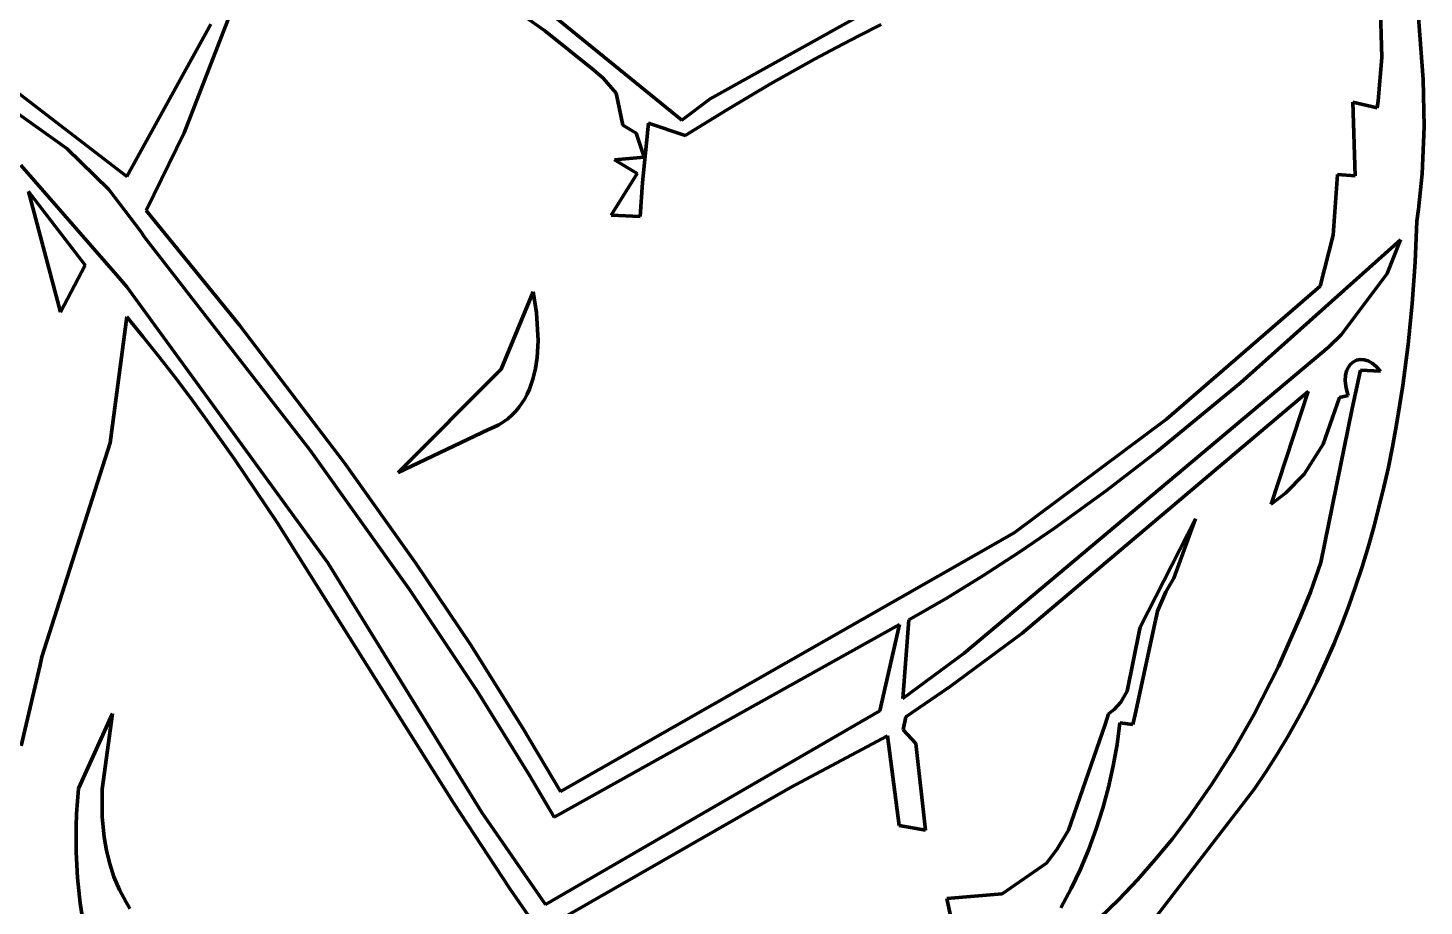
# Model space of a CAD drawing. Header units: millimetres. Extents: x 0 to 10.4, y 0 to 10.4.
# Drawn here: x 4.383 to 5.747, y 1.623 to 2.481 of the extents above; entities that cross this region are included whole.
import ezdxf

# ---------------------------------------------------------------- set-up
doc = ezdxf.new("R2010")
doc.units = ezdxf.units.MM
doc.layers.add('color#2b2b2bff', color=7, linetype='CONTINUOUS', lineweight=100)
doc.layers.add('color#fdfdfdff', color=7, linetype='CONTINUOUS', lineweight=100)

msp = doc.modelspace()

# ---------------------------------------------------------------- linework, layer by layer
at = {"layer": 'color#2b2b2bff'}
for p, q in [((4.5941, 2.5277), (4.5362, 2.378)), ((4.8744, 2.5108), (5.0223, 2.3905)), ((5.0499, 2.4112), (5.2376, 2.516)), ((4.8879, 2.478), (4.8475, 2.5064)), ((5.706, 2.4518), (5.7043, 2.5081)), ((5.741, 2.4994), (5.7464, 2.4303)), ((4.4801, 2.3354), (4.5621, 2.4841)), ((5.2169, 2.4839), (5.195, 2.4729)), ((4.936, 2.4396), (4.8879, 2.478)), ((5.195, 2.4729), (5.1732, 2.4616)), ((5.1732, 2.4616), (5.1516, 2.45)), ((5.1516, 2.45), (5.1088, 2.4259)), ((5.7023, 2.4094), (5.706, 2.4518)), ((4.3589, 2.4286), (4.4801, 2.3354)), ((4.9454, 2.4316), (4.936, 2.4396)), ((4.9581, 2.417), (4.9454, 2.4316)), ((5.7464, 2.4303), (5.7472, 2.3841)), ((4.9644, 2.3857), (4.9581, 2.417)), ((5.1088, 2.4259), (5.0668, 2.401)), ((4.4213, 2.3629), (4.3636, 2.404)), ((5.0223, 2.3905), (5.0499, 2.4112)), ((5.0668, 2.401), (5.0255, 2.3754)), ((5.6799, 2.3361), (5.6777, 2.4082)), ((5.6777, 2.4082), (5.7012, 2.4024)), ((5.7012, 2.4024), (5.7023, 2.4094)), ((4.9897, 2.3876), (4.9836, 2.3297)), ((5.0255, 2.3754), (4.9897, 2.3876)), ((4.5362, 2.378), (4.4989, 2.3022)), ((4.9777, 2.3778), (4.9644, 2.3857)), ((4.9853, 2.3544), (4.9777, 2.3778)), ((5.7472, 2.3841), (5.7452, 2.338)), ((4.4626, 2.3226), (4.4213, 2.3629)), ((4.3766, 2.3466), (4.4721, 2.2367)), ((4.9564, 2.3516), (4.9853, 2.3544)), ((4.9784, 2.3385), (4.9564, 2.3516)), ((4.9532, 2.2976), (4.9784, 2.3385)), ((5.6584, 2.2783), (5.6625, 2.3373)), ((5.6625, 2.3373), (5.6799, 2.3361)), ((5.7452, 2.338), (5.7418, 2.3034)), ((4.384, 2.3207), (4.4151, 2.2029)), ((4.4395, 2.249), (4.384, 2.3207)), ((4.4938, 2.2816), (4.4626, 2.3226)), ((4.9836, 2.3297), (4.9815, 2.2964)), ((4.4989, 2.3022), (4.59, 2.1902)), ((4.9815, 2.2964), (4.9532, 2.2976)), ((5.7402, 2.2918), (5.7384, 2.2517)), ((5.7418, 2.3034), (5.7402, 2.2918)), ((4.4973, 2.2761), (4.4938, 2.2816)), ((5.6457, 2.2283), (5.6584, 2.2783)), ((4.6589, 2.0683), (4.4973, 2.2761)), ((5.7242, 2.2735), (5.5677, 2.134)), ((5.7112, 2.2408), (5.7242, 2.2735)), ((5.7384, 2.2517), (5.7355, 2.2115)), ((4.4151, 2.2029), (4.4395, 2.249)), ((4.4721, 2.2367), (4.4799, 2.2276)), ((5.6665, 2.1812), (5.7112, 2.2408)), ((4.4799, 2.2276), (4.6765, 1.9582)), ((5.4954, 2.0985), (5.6457, 2.2283)), ((4.8456, 2.1474), (4.8769, 2.2227)), ((4.8769, 2.2227), (4.8803, 2.2024)), ((5.7355, 2.2115), (5.7315, 2.1713)), ((4.4799, 2.1984), (4.4639, 2.0754)), ((4.4958, 2.1792), (4.4799, 2.1984)), ((4.8803, 2.2024), (4.8819, 2.1752)), ((4.59, 2.1902), (4.6923, 2.0562)), ((4.5114, 2.1597), (4.4958, 2.1792)), ((4.8819, 2.1752), (4.8809, 2.1587)), ((5.2978, 1.87), (5.6539, 2.1689)), ((5.6539, 2.1689), (5.6665, 2.1812)), ((5.7315, 2.1713), (5.7264, 2.1312)), ((4.5267, 2.14), (4.5114, 2.1597)), ((4.8809, 2.1587), (4.8792, 2.1479)), ((5.6813, 2.156), (5.6781, 2.1545)), ((5.6847, 2.1567), (5.6813, 2.156)), ((5.6885, 2.1564), (5.6847, 2.1567)), ((5.6924, 2.1553), (5.6885, 2.1564)), ((5.6964, 2.153), (5.6924, 2.1553)), ((4.7452, 2.0464), (4.8456, 2.1474)), ((4.8792, 2.1479), (4.8767, 2.1375)), ((5.6705, 2.1411), (5.6702, 2.1362)), ((5.6715, 2.1455), (5.6705, 2.1411)), ((5.6732, 2.1492), (5.6715, 2.1455)), ((5.6754, 2.1522), (5.6732, 2.1492)), ((5.6781, 2.1545), (5.6754, 2.1522)), ((5.6768, 2.1089), (5.6852, 2.1464)), ((5.6852, 2.1464), (5.7046, 2.1454)), ((5.7005, 2.1498), (5.6964, 2.153)), ((5.7046, 2.1454), (5.7005, 2.1498)), ((4.5417, 2.1201), (4.5267, 2.14)), ((4.8732, 2.1276), (4.8711, 2.1228)), ((4.8767, 2.1375), (4.8732, 2.1276)), ((5.5677, 2.134), (5.4867, 2.0672)), ((5.6702, 2.1362), (5.6706, 2.1307)), ((5.6706, 2.1307), (5.6719, 2.1248)), ((5.7264, 2.1312), (5.7233, 2.1112)), ((4.5564, 2.1001), (4.5417, 2.1201)), ((4.866, 2.1139), (4.863, 2.1098)), ((4.8687, 2.1183), (4.866, 2.1139)), ((4.8711, 2.1228), (4.8687, 2.1183)), ((5.634, 2.1255), (5.3544, 1.889)), ((5.5977, 2.0153), (5.634, 2.1255)), ((5.6646, 2.1196), (5.6486, 2.0741)), ((5.6729, 2.1216), (5.6646, 2.1196)), ((5.6719, 2.1248), (5.6729, 2.1216)), ((4.8562, 2.1022), (4.8523, 2.0988)), ((4.8597, 2.1059), (4.8562, 2.1022)), ((4.863, 2.1098), (4.8597, 2.1059)), ((5.6464, 1.9585), (5.6768, 2.1089)), ((5.7233, 2.1112), (5.72, 2.0913)), ((4.5852, 2.0595), (4.5564, 2.1001)), ((4.8332, 2.0883), (4.7452, 2.0464)), ((4.8385, 2.0905), (4.8332, 2.0883)), ((4.8435, 2.0929), (4.8385, 2.0905)), ((4.848, 2.0957), (4.8435, 2.0929)), ((4.8523, 2.0988), (4.848, 2.0957)), ((5.3469, 1.9874), (5.4954, 2.0985)), ((5.72, 2.0913), (5.7163, 2.0714)), ((4.4639, 2.0754), (4.3969, 1.8664)), ((5.6486, 2.0741), (5.63, 2.0448)), ((4.6269, 1.9976), (4.5852, 2.0595)), ((4.7563, 1.932), (4.6589, 2.0683)), ((5.4867, 2.0672), (5.4369, 2.0288)), ((5.7163, 2.0714), (5.7123, 2.0516)), ((4.6923, 2.0562), (4.7621, 1.9581)), ((5.7123, 2.0516), (5.7079, 2.0319)), ((5.63, 2.0448), (5.6119, 2.026)), ((5.4369, 2.0288), (5.386, 1.9918)), ((5.6119, 2.026), (5.5977, 2.0153)), ((5.7079, 2.0319), (5.7031, 2.0123)), ((5.7031, 2.0123), (5.698, 1.9928)), ((4.7992, 1.7235), (4.6269, 1.9976)), ((5.386, 1.9918), (5.3514, 1.9681)), ((5.4698, 1.8954), (5.524, 2.001)), ((5.524, 2.001), (5.5027, 1.943)), ((5.698, 1.9928), (5.6925, 1.9734)), ((4.9038, 1.7347), (5.3469, 1.9874)), ((5.3514, 1.9681), (5.3162, 1.9453)), ((5.6925, 1.9734), (5.6866, 1.9542)), ((4.6765, 1.9582), (4.8268, 1.7143)), ((4.7621, 1.9581), (4.8156, 1.8782)), ((5.6361, 1.9295), (5.6464, 1.9585)), ((5.6866, 1.9542), (5.6803, 1.9351)), ((5.3162, 1.9453), (5.2804, 1.9233)), ((5.5027, 1.943), (5.4949, 1.9296)), ((4.8225, 1.8323), (4.7563, 1.932)), ((5.2804, 1.9233), (5.244, 1.9024)), ((5.4949, 1.9296), (5.4869, 1.9108)), ((5.6262, 1.905), (5.6361, 1.9295)), ((5.6803, 1.9351), (5.6736, 1.9161)), ((5.4869, 1.9108), (5.4651, 1.81)), ((5.6736, 1.9161), (5.6664, 1.8973)), ((5.2348, 1.8977), (4.8974, 1.7098)), ((5.2154, 1.8135), (5.2348, 1.8977)), ((5.244, 1.9024), (5.2381, 1.8255)), ((5.6048, 1.8568), (5.6262, 1.905)), ((5.6664, 1.8973), (5.6589, 1.8787)), ((5.3544, 1.889), (5.2843, 1.8372)), ((5.4573, 1.8327), (5.4692, 1.8923)), ((5.4692, 1.8923), (5.4698, 1.8954)), ((4.8156, 1.8782), (4.8669, 1.7967)), ((5.2381, 1.8255), (5.2978, 1.87)), ((5.6589, 1.8787), (5.6508, 1.8603)), ((4.3955, 1.8586), (4.3768, 1.7792)), ((4.3969, 1.8664), (4.3955, 1.8586)), ((5.5808, 1.8097), (5.6048, 1.8568)), ((5.6508, 1.8603), (5.6424, 1.842)), ((5.6424, 1.842), (5.6335, 1.824)), ((4.873, 1.751), (4.8225, 1.8323)), ((5.2843, 1.8372), (5.241, 1.8077)), ((5.4509, 1.822), (5.4573, 1.8327)), ((5.4388, 1.8105), (5.4443, 1.8148)), ((5.4443, 1.8148), (5.4509, 1.822)), ((5.6335, 1.824), (5.6241, 1.8062)), ((4.4328, 1.7375), (4.466, 1.8108)), ((4.466, 1.8108), (4.4561, 1.7369)), ((4.8889, 1.6245), (5.2154, 1.8135)), ((5.241, 1.8077), (5.2384, 1.795)), ((5.4356, 1.8001), (5.4388, 1.8105)), ((5.45, 1.8018), (5.4473, 1.7807)), ((5.4626, 1.8001), (5.45, 1.8018)), ((5.4651, 1.81), (5.4626, 1.8001)), ((5.5612, 1.7753), (5.5808, 1.8097)), ((5.6241, 1.8062), (5.6142, 1.7886)), ((4.8669, 1.7967), (4.9038, 1.7347)), ((5.223, 1.7892), (5.1282, 1.7385)), ((5.2346, 1.7014), (5.223, 1.7892)), ((5.2384, 1.795), (5.2507, 1.7816)), ((5.3998, 1.6968), (5.4356, 1.8001)), ((5.6142, 1.7886), (5.6038, 1.7712)), ((5.2507, 1.7816), (5.2603, 1.6968)), ((5.4473, 1.7807), (5.4436, 1.7597)), ((5.54, 1.7419), (5.5612, 1.7753)), ((5.4436, 1.7597), (5.439, 1.739)), ((5.6038, 1.7712), (5.5929, 1.7541)), ((4.8974, 1.7098), (4.873, 1.751)), ((5.5929, 1.7541), (5.5816, 1.7372)), ((4.4318, 1.7252), (4.4328, 1.7375)), ((4.4561, 1.7369), (4.4561, 1.7101)), ((5.1282, 1.7385), (4.9063, 1.6113)), ((5.5816, 1.7372), (5.4013, 1.5033)), ((5.439, 1.739), (5.4335, 1.7186)), ((5.5174, 1.7095), (5.54, 1.7419)), ((4.431, 1.7128), (4.4318, 1.7252)), ((4.8538, 1.6402), (4.7992, 1.7235)), ((5.4335, 1.7186), (5.427, 1.6984)), ((4.4306, 1.7004), (4.431, 1.7128)), ((4.4561, 1.7101), (4.4579, 1.6902)), ((4.8268, 1.7143), (4.8889, 1.6245)), ((5.5013, 1.6885), (5.5174, 1.7095)), ((4.4304, 1.6879), (4.4306, 1.7004)), ((5.2603, 1.6968), (5.2346, 1.7014)), ((5.3886, 1.6781), (5.3998, 1.6968)), ((5.427, 1.6984), (5.4196, 1.6785)), ((4.4306, 1.6755), (4.4304, 1.6879)), ((4.4579, 1.6902), (4.4601, 1.6771)), ((5.3785, 1.6648), (5.3886, 1.6781)), ((5.4196, 1.6785), (5.4114, 1.659)), ((5.4846, 1.6682), (5.5013, 1.6885)), ((4.4311, 1.663), (4.4306, 1.6755)), ((4.4601, 1.6771), (4.4633, 1.6642)), ((4.4633, 1.6642), (4.4675, 1.6514)), ((5.3352, 1.6348), (5.3785, 1.6648)), ((5.4671, 1.6484), (5.4846, 1.6682)), ((4.4319, 1.6505), (4.4311, 1.663)), ((4.4331, 1.6381), (4.4319, 1.6505)), ((4.4675, 1.6514), (4.4728, 1.6388)), ((5.4114, 1.659), (5.4024, 1.6399)), ((4.4346, 1.6257), (4.4331, 1.6381)), ((4.4728, 1.6388), (4.4793, 1.6265)), ((4.8821, 1.5993), (4.8538, 1.6402)), ((5.4024, 1.6399), (5.3925, 1.6211)), ((5.4489, 1.6293), (5.4671, 1.6484)), ((4.4363, 1.6133), (4.4346, 1.6257)), ((4.4793, 1.6265), (4.483, 1.6204)), ((5.281, 1.6302), (5.3352, 1.6348)), ((5.2899, 1.589), (5.281, 1.6302)), ((5.43, 1.6109), (5.4489, 1.6293))]:
    msp.add_line(p, q, dxfattribs=at)
at = {"layer": 'color#fdfdfdff'}
for p, q in [((4.5362, 2.378), (4.5941, 2.5277)), ((5.0223, 2.3905), (4.8744, 2.5108)), ((5.2376, 2.516), (5.0499, 2.4112)), ((4.8475, 2.5064), (4.8879, 2.478)), ((5.7043, 2.5081), (5.706, 2.4518)), ((5.7464, 2.4303), (5.741, 2.4994)), ((4.5621, 2.4841), (4.4801, 2.3354)), ((5.195, 2.4729), (5.2169, 2.4839)), ((4.8879, 2.478), (4.936, 2.4396)), ((5.1732, 2.4616), (5.195, 2.4729)), ((5.1516, 2.45), (5.1732, 2.4616)), ((5.1088, 2.4259), (5.1516, 2.45)), ((5.706, 2.4518), (5.7023, 2.4094)), ((4.4801, 2.3354), (4.3589, 2.4286)), ((4.936, 2.4396), (4.9454, 2.4316)), ((4.9454, 2.4316), (4.9581, 2.417)), ((5.7472, 2.3841), (5.7464, 2.4303)), ((4.9581, 2.417), (4.9644, 2.3857)), ((5.0668, 2.401), (5.1088, 2.4259)), ((4.3636, 2.404), (4.4213, 2.3629)), ((5.0499, 2.4112), (5.0223, 2.3905)), ((5.0255, 2.3754), (5.0668, 2.401)), ((5.7012, 2.4024), (5.6777, 2.4082)), ((5.6777, 2.4082), (5.6799, 2.3361)), ((5.7023, 2.4094), (5.7012, 2.4024)), ((4.9836, 2.3297), (4.9897, 2.3876)), ((4.9897, 2.3876), (5.0255, 2.3754)), ((4.4989, 2.3022), (4.5362, 2.378)), ((4.9644, 2.3857), (4.9777, 2.3778)), ((4.9777, 2.3778), (4.9853, 2.3544)), ((5.7452, 2.338), (5.7472, 2.3841)), ((4.4213, 2.3629), (4.4626, 2.3226)), ((4.4721, 2.2367), (4.3766, 2.3466)), ((4.9853, 2.3544), (4.9564, 2.3516)), ((4.9564, 2.3516), (4.9784, 2.3385)), ((4.9784, 2.3385), (4.9532, 2.2976)), ((5.6625, 2.3373), (5.6584, 2.2783)), ((5.6799, 2.3361), (5.6625, 2.3373)), ((5.7418, 2.3034), (5.7452, 2.338)), ((4.384, 2.3207), (4.4395, 2.249)), ((4.4151, 2.2029), (4.384, 2.3207)), ((4.4626, 2.3226), (4.4938, 2.2816)), ((4.9815, 2.2964), (4.9836, 2.3297)), ((4.59, 2.1902), (4.4989, 2.3022)), ((4.9532, 2.2976), (4.9815, 2.2964)), ((5.7384, 2.2517), (5.7402, 2.2918)), ((5.7402, 2.2918), (5.7418, 2.3034)), ((4.4938, 2.2816), (4.4973, 2.2761)), ((5.6584, 2.2783), (5.6457, 2.2283)), ((4.4973, 2.2761), (4.6589, 2.0683)), ((5.5677, 2.134), (5.7242, 2.2735)), ((5.7242, 2.2735), (5.7112, 2.2408)), ((5.7355, 2.2115), (5.7384, 2.2517)), ((4.4395, 2.249), (4.4151, 2.2029)), ((4.4799, 2.2276), (4.4721, 2.2367)), ((5.7112, 2.2408), (5.6665, 2.1812)), ((4.6765, 1.9582), (4.4799, 2.2276)), ((5.6457, 2.2283), (5.4954, 2.0985)), ((4.8769, 2.2227), (4.8456, 2.1474)), ((4.8803, 2.2024), (4.8769, 2.2227)), ((5.7315, 2.1713), (5.7355, 2.2115)), ((4.4639, 2.0754), (4.4799, 2.1984)), ((4.4799, 2.1984), (4.4958, 2.1792)), ((4.8819, 2.1752), (4.8803, 2.2024)), ((4.6923, 2.0562), (4.59, 2.1902)), ((4.4958, 2.1792), (4.5114, 2.1597)), ((4.8809, 2.1587), (4.8819, 2.1752)), ((5.6539, 2.1689), (5.2978, 1.87)), ((5.6665, 2.1812), (5.6539, 2.1689)), ((5.7264, 2.1312), (5.7315, 2.1713)), ((4.5114, 2.1597), (4.5267, 2.14)), ((4.8792, 2.1479), (4.8809, 2.1587)), ((5.6781, 2.1545), (5.6813, 2.156)), ((5.6813, 2.156), (5.6847, 2.1567)), ((5.6847, 2.1567), (5.6885, 2.1564)), ((5.6885, 2.1564), (5.6924, 2.1553)), ((5.6924, 2.1553), (5.6964, 2.153)), ((4.8456, 2.1474), (4.7452, 2.0464)), ((4.8767, 2.1375), (4.8792, 2.1479)), ((5.6702, 2.1362), (5.6705, 2.1411)), ((5.6705, 2.1411), (5.6715, 2.1455)), ((5.6715, 2.1455), (5.6732, 2.1492)), ((5.6732, 2.1492), (5.6754, 2.1522)), ((5.6754, 2.1522), (5.6781, 2.1545)), ((5.6852, 2.1464), (5.6768, 2.1089)), ((5.7046, 2.1454), (5.6852, 2.1464)), ((5.6964, 2.153), (5.7005, 2.1498)), ((5.7005, 2.1498), (5.7046, 2.1454)), ((4.5267, 2.14), (4.5417, 2.1201)), ((4.8711, 2.1228), (4.8732, 2.1276)), ((4.8732, 2.1276), (4.8767, 2.1375)), ((5.4867, 2.0672), (5.5677, 2.134)), ((5.6706, 2.1307), (5.6702, 2.1362)), ((5.6719, 2.1248), (5.6706, 2.1307)), ((5.7233, 2.1112), (5.7264, 2.1312)), ((4.5417, 2.1201), (4.5564, 2.1001)), ((4.863, 2.1098), (4.866, 2.1139)), ((4.866, 2.1139), (4.8687, 2.1183)), ((4.8687, 2.1183), (4.8711, 2.1228)), ((5.3544, 1.889), (5.634, 2.1255)), ((5.634, 2.1255), (5.5977, 2.0153)), ((5.6486, 2.0741), (5.6646, 2.1196)), ((5.6646, 2.1196), (5.6729, 2.1216)), ((5.6729, 2.1216), (5.6719, 2.1248)), ((4.8523, 2.0988), (4.8562, 2.1022)), ((4.8562, 2.1022), (4.8597, 2.1059)), ((4.8597, 2.1059), (4.863, 2.1098)), ((5.6768, 2.1089), (5.6464, 1.9585)), ((5.72, 2.0913), (5.7233, 2.1112)), ((4.5564, 2.1001), (4.5852, 2.0595)), ((4.7452, 2.0464), (4.8332, 2.0883)), ((4.8332, 2.0883), (4.8385, 2.0905)), ((4.8385, 2.0905), (4.8435, 2.0929)), ((4.8435, 2.0929), (4.848, 2.0957)), ((4.848, 2.0957), (4.8523, 2.0988)), ((5.4954, 2.0985), (5.3469, 1.9874)), ((5.7163, 2.0714), (5.72, 2.0913)), ((4.3969, 1.8664), (4.4639, 2.0754)), ((5.63, 2.0448), (5.6486, 2.0741)), ((4.5852, 2.0595), (4.6269, 1.9976)), ((4.6589, 2.0683), (4.7563, 1.932)), ((5.4369, 2.0288), (5.4867, 2.0672)), ((5.7123, 2.0516), (5.7163, 2.0714)), ((4.7621, 1.9581), (4.6923, 2.0562)), ((5.7079, 2.0319), (5.7123, 2.0516)), ((5.6119, 2.026), (5.63, 2.0448)), ((5.386, 1.9918), (5.4369, 2.0288)), ((5.5977, 2.0153), (5.6119, 2.026)), ((5.7031, 2.0123), (5.7079, 2.0319)), ((5.698, 1.9928), (5.7031, 2.0123)), ((4.6269, 1.9976), (4.7992, 1.7235)), ((5.3514, 1.9681), (5.386, 1.9918)), ((5.524, 2.001), (5.4698, 1.8954)), ((5.5027, 1.943), (5.524, 2.001)), ((5.6925, 1.9734), (5.698, 1.9928)), ((5.3469, 1.9874), (4.9038, 1.7347)), ((5.3162, 1.9453), (5.3514, 1.9681)), ((5.6866, 1.9542), (5.6925, 1.9734)), ((4.8268, 1.7143), (4.6765, 1.9582)), ((4.8156, 1.8782), (4.7621, 1.9581)), ((5.6464, 1.9585), (5.6361, 1.9295)), ((5.6803, 1.9351), (5.6866, 1.9542)), ((5.2804, 1.9233), (5.3162, 1.9453)), ((5.4949, 1.9296), (5.5027, 1.943)), ((4.7563, 1.932), (4.8225, 1.8323)), ((5.244, 1.9024), (5.2804, 1.9233)), ((5.4869, 1.9108), (5.4949, 1.9296)), ((5.6361, 1.9295), (5.6262, 1.905)), ((5.6736, 1.9161), (5.6803, 1.9351)), ((5.4651, 1.81), (5.4869, 1.9108)), ((5.6664, 1.8973), (5.6736, 1.9161)), ((4.8974, 1.7098), (5.2348, 1.8977)), ((5.2348, 1.8977), (5.2154, 1.8135)), ((5.2381, 1.8255), (5.244, 1.9024)), ((5.6262, 1.905), (5.6048, 1.8568)), ((5.6589, 1.8787), (5.6664, 1.8973)), ((5.2843, 1.8372), (5.3544, 1.889)), ((5.4692, 1.8923), (5.4573, 1.8327)), ((5.4698, 1.8954), (5.4692, 1.8923)), ((4.8669, 1.7967), (4.8156, 1.8782)), ((5.2978, 1.87), (5.2381, 1.8255)), ((5.6508, 1.8603), (5.6589, 1.8787)), ((4.3768, 1.7792), (4.3955, 1.8586)), ((4.3955, 1.8586), (4.3969, 1.8664)), ((5.6048, 1.8568), (5.5808, 1.8097)), ((5.6424, 1.842), (5.6508, 1.8603)), ((5.6335, 1.824), (5.6424, 1.842)), ((4.8225, 1.8323), (4.873, 1.751)), ((5.241, 1.8077), (5.2843, 1.8372)), ((5.4573, 1.8327), (5.4509, 1.822)), ((5.4443, 1.8148), (5.4388, 1.8105)), ((5.4509, 1.822), (5.4443, 1.8148)), ((5.6241, 1.8062), (5.6335, 1.824)), ((4.466, 1.8108), (4.4328, 1.7375)), ((4.4561, 1.7369), (4.466, 1.8108)), ((5.2154, 1.8135), (4.8889, 1.6245)), ((5.2384, 1.795), (5.241, 1.8077)), ((5.4388, 1.8105), (5.4356, 1.8001)), ((5.4473, 1.7807), (5.45, 1.8018)), ((5.45, 1.8018), (5.4626, 1.8001)), ((5.4626, 1.8001), (5.4651, 1.81)), ((5.5808, 1.8097), (5.5612, 1.7753)), ((5.6142, 1.7886), (5.6241, 1.8062)), ((4.9038, 1.7347), (4.8669, 1.7967)), ((5.1282, 1.7385), (5.223, 1.7892)), ((5.223, 1.7892), (5.2346, 1.7014)), ((5.2507, 1.7816), (5.2384, 1.795)), ((5.4356, 1.8001), (5.3998, 1.6968)), ((5.6038, 1.7712), (5.6142, 1.7886)), ((5.2603, 1.6968), (5.2507, 1.7816)), ((5.4436, 1.7597), (5.4473, 1.7807)), ((5.5612, 1.7753), (5.54, 1.7419)), ((5.439, 1.739), (5.4436, 1.7597)), ((5.5929, 1.7541), (5.6038, 1.7712)), ((4.873, 1.751), (4.8974, 1.7098)), ((5.5816, 1.7372), (5.5929, 1.7541)), ((4.4328, 1.7375), (4.4318, 1.7252)), ((4.4561, 1.7101), (4.4561, 1.7369)), ((4.9063, 1.6113), (5.1282, 1.7385)), ((5.4013, 1.5033), (5.5816, 1.7372)), ((5.4335, 1.7186), (5.439, 1.739)), ((5.54, 1.7419), (5.5174, 1.7095)), ((4.4318, 1.7252), (4.431, 1.7128)), ((4.7992, 1.7235), (4.8538, 1.6402)), ((5.427, 1.6984), (5.4335, 1.7186)), ((4.431, 1.7128), (4.4306, 1.7004)), ((4.4579, 1.6902), (4.4561, 1.7101)), ((4.8889, 1.6245), (4.8268, 1.7143)), ((5.5174, 1.7095), (5.5013, 1.6885)), ((4.4306, 1.7004), (4.4304, 1.6879)), ((5.2346, 1.7014), (5.2603, 1.6968)), ((5.3998, 1.6968), (5.3886, 1.6781)), ((5.4196, 1.6785), (5.427, 1.6984)), ((4.4304, 1.6879), (4.4306, 1.6755)), ((4.4601, 1.6771), (4.4579, 1.6902)), ((5.3886, 1.6781), (5.3785, 1.6648)), ((5.4114, 1.659), (5.4196, 1.6785)), ((5.5013, 1.6885), (5.4846, 1.6682)), ((4.4306, 1.6755), (4.4311, 1.663)), ((4.4633, 1.6642), (4.4601, 1.6771)), ((4.4675, 1.6514), (4.4633, 1.6642)), ((5.3785, 1.6648), (5.3352, 1.6348)), ((5.4846, 1.6682), (5.4671, 1.6484)), ((4.4311, 1.663), (4.4319, 1.6505)), ((4.4319, 1.6505), (4.4331, 1.6381)), ((4.4728, 1.6388), (4.4675, 1.6514)), ((5.4024, 1.6399), (5.4114, 1.659)), ((4.4331, 1.6381), (4.4346, 1.6257)), ((4.4793, 1.6265), (4.4728, 1.6388)), ((4.8538, 1.6402), (4.8821, 1.5993)), ((5.3925, 1.6211), (5.4024, 1.6399)), ((5.4671, 1.6484), (5.4489, 1.6293)), ((4.4346, 1.6257), (4.4363, 1.6133)), ((4.483, 1.6204), (4.4793, 1.6265)), ((5.3352, 1.6348), (5.281, 1.6302)), ((5.281, 1.6302), (5.2899, 1.589)), ((5.4489, 1.6293), (5.43, 1.6109))]:
    msp.add_line(p, q, dxfattribs=at)

doc.saveas('drawing.dxf')
